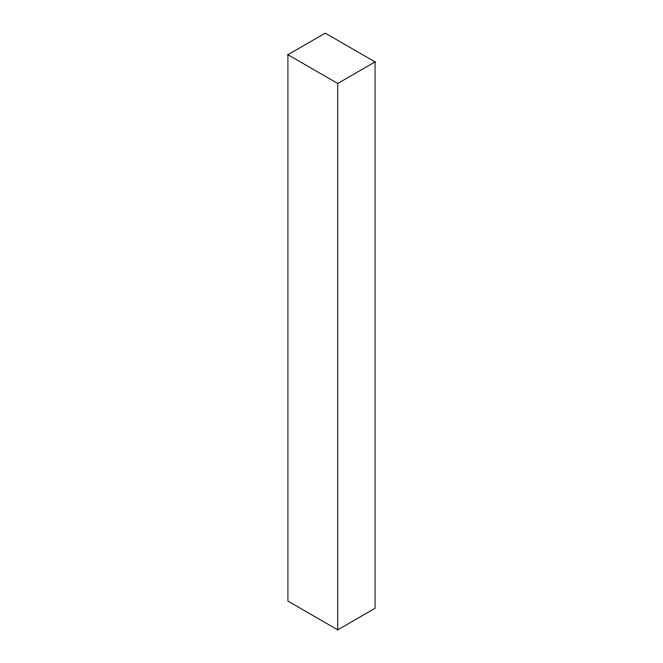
<?xml version="1.0" encoding="UTF-8"?>
<svg xmlns="http://www.w3.org/2000/svg" width="663" height="663" viewBox="0 0 663 663"><rect width="100%" height="100%" fill="white"/><g stroke="black" fill="none" stroke-linecap="round" stroke-linejoin="round"><path stroke-width="0.99" d="M287.916 54.714L325.276 33.15L375.084 61.908L375.084 608.286L337.724 629.85L287.916 601.092L287.916 54.714L337.724 83.472L375.084 61.908M337.724 83.472L337.724 629.85"/></g></svg>
